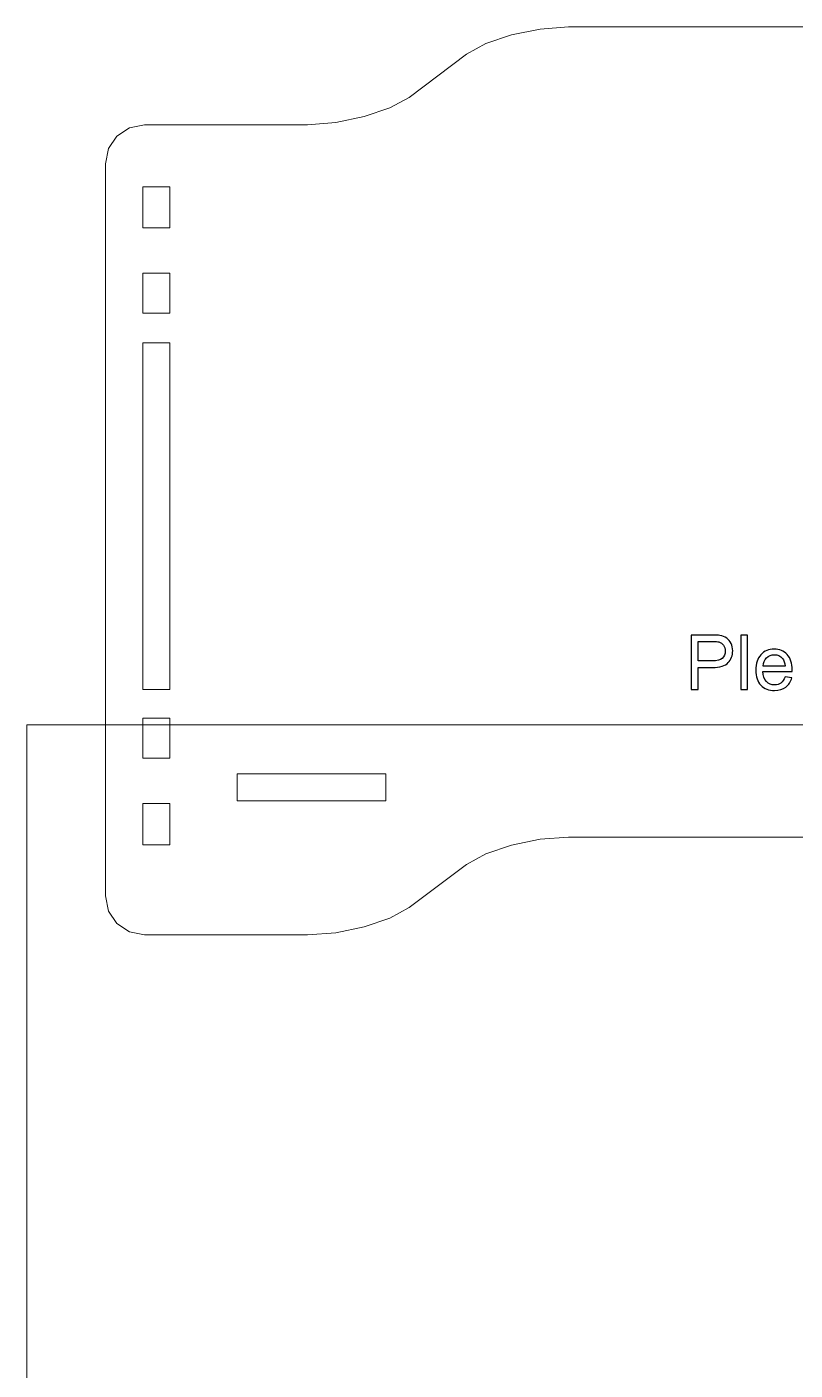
# Model space of a CAD drawing. Header units: centimetres. Extents: x -30.4 to 29.6, y -53.2 to 22.5.
# Drawn here: x -30.37 to -21.84, y -15.36 to -0.44 of the extents above; entities that cross this region are included whole.
import ezdxf
from ezdxf.lldxf.tags import DXFTag

# ---------------------------------------------------------------- set-up
doc = ezdxf.new("R2010")
doc.units = ezdxf.units.CM
doc.header["$MEASUREMENT"] = 0
doc.layers.add('table', color=7, linetype='Continuous')
tags = doc.linetypes.add('New Line2', pattern=[6.4, 0.1, -6.3]).pattern_tags.tags
tags[6:7] = [DXFTag(74, 4), DXFTag(75, 0), DXFTag(340, '0'), DXFTag(46, 1.0), DXFTag(50, 0.0), DXFTag(44, 0.0), DXFTag(45, 0.0)]
tags[4:5] = [DXFTag(74, 4), DXFTag(75, 0), DXFTag(340, '0'), DXFTag(46, 1.0), DXFTag(50, 0.0), DXFTag(44, 0.0), DXFTag(45, 0.0)]
tags = doc.linetypes.add('New Line3', pattern=[6.4, 0.1, -6.3]).pattern_tags.tags
tags[6:7] = [DXFTag(74, 4), DXFTag(75, 0), DXFTag(340, '0'), DXFTag(46, 1.0), DXFTag(50, 0.0), DXFTag(44, 0.0), DXFTag(45, 0.0)]
tags[4:5] = [DXFTag(74, 4), DXFTag(75, 0), DXFTag(340, '0'), DXFTag(46, 1.0), DXFTag(50, 0.0), DXFTag(44, 0.0), DXFTag(45, 0.0)]

msp = doc.modelspace()

# ---------------------------------------------------------------- linework, layer by layer
at = {"layer": 'table', "lineweight": 9}
for points in [[(-24.35734, -0.43931), (-24.35734, -0.43931), (-24.6704, -0.4634), (-24.6704, -0.4634), (-24.6704, -0.4634), (-24.6704, -0.4634), (-24.98769, -0.52888), (-24.98769, -0.52888), (-24.98769, -0.52888), (-24.98769, -0.52888), (-25.27242, -0.62544), (-25.27242, -0.62544), (-25.27242, -0.62544), (-25.27242, -0.62544), (-25.4867, -0.74316), (-25.4867, -0.74316)], [(-26.12476, -1.22194), (-26.12476, -1.22194), (-26.33941, -1.33985), (-26.33941, -1.33985), (-26.33941, -1.33985), (-26.33941, -1.33985), (-26.62378, -1.43641), (-26.62378, -1.43641), (-26.62378, -1.43641), (-26.62378, -1.43641), (-26.94106, -1.50152), (-26.94106, -1.50152), (-26.94106, -1.50152), (-26.94106, -1.50152), (-27.25393, -1.52561), (-27.25393, -1.52561)], [(-29.06476, -1.52561), (-29.06476, -1.52561), (-29.23361, -1.55983), (-29.23361, -1.55983), (-29.23361, -1.55983), (-29.23361, -1.55983), (-29.37174, -1.65345), (-29.37174, -1.65345), (-29.37174, -1.65345), (-29.37174, -1.65345), (-29.465, -1.79159), (-29.465, -1.79159), (-29.465, -1.79159), (-29.465, -1.79159), (-29.49921, -1.96025), (-29.49921, -1.96025)], [(-25.4867, -9.74194), (-25.4867, -9.74194), (-25.27242, -9.62404), (-25.27242, -9.62404), (-25.27242, -9.62404), (-25.27242, -9.62404), (-24.98769, -9.52747), (-24.98769, -9.52747), (-24.98769, -9.52747), (-24.98769, -9.52747), (-24.6704, -9.46217), (-24.6704, -9.46217), (-24.6704, -9.46217), (-24.6704, -9.46217), (-24.35734, -9.43808), (-24.35734, -9.43808)], [(-29.49921, -10.08994), (-29.49921, -10.08994), (-29.465, -10.25861), (-29.465, -10.25861), (-29.465, -10.25861), (-29.465, -10.25861), (-29.37174, -10.39674), (-29.37174, -10.39674), (-29.37174, -10.39674), (-29.37174, -10.39674), (-29.23361, -10.49018), (-29.23361, -10.49018), (-29.23361, -10.49018), (-29.23361, -10.49018), (-29.06476, -10.52439), (-29.06476, -10.52439)], [(-27.25393, -10.52439), (-27.25393, -10.52439), (-26.94106, -10.50048), (-26.94106, -10.50048), (-26.94106, -10.50048), (-26.94106, -10.50048), (-26.62378, -10.43519), (-26.62378, -10.43519), (-26.62378, -10.43519), (-26.62378, -10.43519), (-26.33941, -10.33862), (-26.33941, -10.33862), (-26.33941, -10.33862), (-26.33941, -10.33862), (-26.12476, -10.22053), (-26.12476, -10.22053)]]:
    msp.add_open_spline(points, degree=3, knots=[0, 0, 0, 0, 0.2, 0.2, 0.2, 0.2, 0.4, 0.4, 0.4, 0.4, 0.6, 0.6, 0.6, 0.6, 1, 1, 1, 1], dxfattribs=at)
for points in [[(-4.22683, -0.43931), (-4.22683, -0.43931), (-24.35734, -0.43931), (-24.35734, -0.43931)], [(-25.4867, -0.74335), (-25.4867, -0.74335), (-26.12476, -1.22194), (-26.12476, -1.22194)], [(-27.91425, -1.52561), (-27.91425, -1.52561), (-29.06476, -1.52561), (-29.06476, -1.52561)], [(-27.25393, -1.52561), (-27.25393, -1.52561), (-27.91425, -1.52561), (-27.91425, -1.52561)], [(-29.49921, -1.96025), (-29.49921, -1.96025), (-29.49921, -10.08994), (-29.49921, -10.08994)], [(-29.08242, -2.21647), (-29.08242, -2.21647), (-29.08242, -2.67245), (-29.08242, -2.67245)], [(-28.78242, -2.21647), (-28.78242, -2.21647), (-29.08242, -2.21647), (-29.08242, -2.21647)], [(-28.78242, -2.21647), (-28.78242, -2.21647), (-28.78242, -2.67245), (-28.78242, -2.67245)], [(-29.08242, -2.67245), (-29.08242, -2.67245), (-28.78242, -2.67245), (-28.78242, -2.67245)], [(-28.78242, -2.67245), (-28.78242, -2.67245), (-28.78242, -2.67245), (-28.78242, -2.67245)], [(-29.08242, -3.17421), (-29.08242, -3.17421), (-29.08242, -3.61934), (-29.08242, -3.61934)], [(-28.78242, -3.17421), (-28.78242, -3.17421), (-29.08242, -3.17421), (-29.08242, -3.17421)], [(-28.78242, -3.17421), (-28.78242, -3.17421), (-28.78242, -3.61934), (-28.78242, -3.61934)], [(-29.08242, -3.61934), (-29.08242, -3.61934), (-28.78242, -3.61934), (-28.78242, -3.61934)], [(-28.78242, -3.61934), (-28.78242, -3.61934), (-28.78242, -3.61934), (-28.78242, -3.61934)], [(-29.08242, -3.94766), (-29.08242, -3.94766), (-29.08242, -7.7996), (-29.08242, -7.7996)], [(-28.78242, -3.94766), (-28.78242, -3.94766), (-29.08242, -3.94766), (-29.08242, -3.94766)], [(-28.78242, -3.94766), (-28.78242, -3.94766), (-28.78242, -7.7996), (-28.78242, -7.7996)], [(-28.78242, -7.7996), (-28.78242, -7.7996), (-29.08242, -7.7996), (-29.08242, -7.7996)], [(-28.78242, -7.7996), (-28.78242, -7.7996), (-28.78242, -7.7996), (-28.78242, -7.7996)], [(-29.08242, -8.56182), (-29.08242, -8.56182), (-29.08242, -8.11633), (-29.08242, -8.11633)], [(-29.08242, -8.11633), (-29.08242, -8.11633), (-28.78242, -8.11633), (-28.78242, -8.11633)], [(-28.78242, -8.56182), (-28.78242, -8.56182), (-28.78242, -8.11633), (-28.78242, -8.11633)], [(-28.78242, -8.11633), (-28.78242, -8.11633), (-28.78242, -8.11633), (-28.78242, -8.11633)], [(-28.78242, -8.56182), (-28.78242, -8.56182), (-29.08242, -8.56182), (-29.08242, -8.56182)], [(-26.38429, -8.73503), (-26.38429, -8.73503), (-28.03547, -8.73503), (-28.03547, -8.73503)], [(-28.03547, -9.03503), (-28.03547, -9.03503), (-28.03547, -8.73503), (-28.03547, -8.73503)], [(-26.38429, -8.73503), (-26.38429, -8.73503), (-26.38429, -9.03503), (-26.38429, -9.03503)], [(-29.08242, -9.06598), (-29.08242, -9.06598), (-29.08242, -9.52232), (-29.08242, -9.52232)], [(-29.08242, -9.06598), (-29.08242, -9.06598), (-28.78242, -9.06598), (-28.78242, -9.06598)], [(-28.78242, -9.06598), (-28.78242, -9.06598), (-28.78242, -9.52232), (-28.78242, -9.52232)], [(-26.38429, -9.03503), (-26.38429, -9.03503), (-28.03547, -9.03503), (-28.03547, -9.03503)], [(-28.03547, -9.03503), (-28.03547, -9.03503), (-28.03547, -9.03503), (-28.03547, -9.03503)], [(-28.78242, -9.52232), (-28.78242, -9.52232), (-29.08242, -9.52232), (-29.08242, -9.52232)], [(-28.78242, -9.52232), (-28.78242, -9.52232), (-28.78242, -9.52232), (-28.78242, -9.52232)], [(-24.35734, -9.43808), (-24.35734, -9.43808), (-4.22683, -9.43808), (-4.22683, -9.43808)], [(-26.12476, -10.22053), (-26.12476, -10.22053), (-25.4867, -9.74194), (-25.4867, -9.74194)], [(-29.06476, -10.52439), (-29.06476, -10.52439), (-27.25393, -10.52439), (-27.25393, -10.52439)]]:
    msp.add_open_spline(points, degree=3, dxfattribs=at)
at = {"layer": 'table', "color": 250}
for points, knots in [([(-22.99403, -7.79944), (-22.99403, -7.79944), (-22.99403, -7.19337), (-22.99403, -7.19337), (-22.99403, -7.19337), (-22.99403, -7.19337), (-22.76543, -7.19337), (-22.76543, -7.19337), (-22.76543, -7.19337), (-22.72521, -7.19337), (-22.69445, -7.19535), (-22.67328, -7.19916), (-22.67328, -7.19916), (-22.64351, -7.2041), (-22.61853, -7.21355), (-22.59835, -7.22752), (-22.59835, -7.22752), (-22.57832, -7.24135), (-22.56209, -7.26096), (-22.54981, -7.28594), (-22.54981, -7.28594), (-22.53754, -7.31106), (-22.53147, -7.33857), (-22.53147, -7.36863), (-22.53147, -7.36863), (-22.53147, -7.42014), (-22.54784, -7.46388), (-22.58057, -7.49958), (-22.58057, -7.49958), (-22.61345, -7.53514), (-22.67272, -7.55306), (-22.75837, -7.55306), (-22.75837, -7.55306), (-22.75837, -7.55306), (-22.91388, -7.55306), (-22.91388, -7.55306), (-22.91388, -7.55306), (-22.91388, -7.55306), (-22.91388, -7.79944), (-22.91388, -7.79944), (-22.91388, -7.79944), (-22.91388, -7.79944), (-22.99403, -7.79944), (-22.99403, -7.79944)], [0, 0, 0, 0, 0.08333333, 0.08333333, 0.08333333, 0.08333333, 0.16666667, 0.16666667, 0.16666667, 0.16666667, 0.25, 0.25, 0.25, 0.25, 0.33333333, 0.33333333, 0.33333333, 0.33333333, 0.41666667, 0.41666667, 0.41666667, 0.41666667, 0.5, 0.5, 0.5, 0.5, 0.58333333, 0.58333333, 0.58333333, 0.58333333, 0.66666667, 0.66666667, 0.66666667, 0.66666667, 0.75, 0.75, 0.75, 0.75, 0.83333333, 0.83333333, 0.83333333, 0.83333333, 1, 1, 1, 1]), ([(-22.91388, -7.48152), (-22.91388, -7.48152), (-22.7571, -7.48152), (-22.7571, -7.48152), (-22.7571, -7.48152), (-22.70531, -7.48152), (-22.66849, -7.47192), (-22.64675, -7.45259), (-22.64675, -7.45259), (-22.62502, -7.43326), (-22.61416, -7.40617), (-22.61416, -7.37117), (-22.61416, -7.37117), (-22.61416, -7.34577), (-22.62051, -7.32404), (-22.63335, -7.30598), (-22.63335, -7.30598), (-22.64619, -7.28792), (-22.66298, -7.27606), (-22.68401, -7.27028), (-22.68401, -7.27028), (-22.69755, -7.26675), (-22.72239, -7.26492), (-22.7588, -7.26492), (-22.7588, -7.26492), (-22.7588, -7.26492), (-22.91388, -7.26492), (-22.91388, -7.26492), (-22.91388, -7.26492), (-22.91388, -7.26492), (-22.91388, -7.48152), (-22.91388, -7.48152)], [0, 0, 0, 0, 0.11111111, 0.11111111, 0.11111111, 0.11111111, 0.22222222, 0.22222222, 0.22222222, 0.22222222, 0.33333333, 0.33333333, 0.33333333, 0.33333333, 0.44444444, 0.44444444, 0.44444444, 0.44444444, 0.55555556, 0.55555556, 0.55555556, 0.55555556, 0.66666667, 0.66666667, 0.66666667, 0.66666667, 0.77777778, 0.77777778, 0.77777778, 0.77777778, 1, 1, 1, 1]), ([(-22.44045, -7.79944), (-22.44045, -7.79944), (-22.44045, -7.19337), (-22.44045, -7.19337), (-22.44045, -7.19337), (-22.44045, -7.19337), (-22.36609, -7.19337), (-22.36609, -7.19337), (-22.36609, -7.19337), (-22.36609, -7.19337), (-22.36609, -7.79944), (-22.36609, -7.79944), (-22.36609, -7.79944), (-22.36609, -7.79944), (-22.44045, -7.79944), (-22.44045, -7.79944)], [0, 0, 0, 0, 0.2, 0.2, 0.2, 0.2, 0.4, 0.4, 0.4, 0.4, 0.6, 0.6, 0.6, 0.6, 1, 1, 1, 1]), ([(-21.95024, -7.65805), (-21.95024, -7.65805), (-21.87333, -7.6675), (-21.87333, -7.6675), (-21.87333, -7.6675), (-21.88547, -7.71252), (-21.9079, -7.74737), (-21.94064, -7.77221), (-21.94064, -7.77221), (-21.97352, -7.7969), (-22.01543, -7.80932), (-22.06637, -7.80932), (-22.06637, -7.80932), (-22.13058, -7.80932), (-22.18152, -7.78956), (-22.21905, -7.75005), (-22.21905, -7.75005), (-22.25673, -7.71054), (-22.2755, -7.65508), (-22.2755, -7.58368), (-22.2755, -7.58368), (-22.2755, -7.50974), (-22.25645, -7.45245), (-22.21849, -7.41167), (-22.21849, -7.41167), (-22.18039, -7.37089), (-22.13114, -7.35043), (-22.07046, -7.35043), (-22.07046, -7.35043), (-22.01176, -7.35043), (-21.96378, -7.37047), (-21.92667, -7.4104), (-21.92667, -7.4104), (-21.88942, -7.45033), (-21.87079, -7.50664), (-21.87079, -7.57903), (-21.87079, -7.57903), (-21.87079, -7.58354), (-21.87093, -7.59017), (-21.87122, -7.59892), (-21.87122, -7.59892), (-21.87122, -7.59892), (-22.19859, -7.59892), (-22.19859, -7.59892), (-22.19859, -7.59892), (-22.19591, -7.64718), (-22.18222, -7.68415), (-22.15767, -7.70969), (-22.15767, -7.70969), (-22.13312, -7.73538), (-22.10264, -7.74822), (-22.06595, -7.74822), (-22.06595, -7.74822), (-22.03871, -7.74822), (-22.01543, -7.74102), (-21.9961, -7.72663), (-21.9961, -7.72663), (-21.97677, -7.71238), (-21.96153, -7.68952), (-21.95024, -7.65805)], [0, 0, 0, 0, 0.0625, 0.0625, 0.0625, 0.0625, 0.125, 0.125, 0.125, 0.125, 0.1875, 0.1875, 0.1875, 0.1875, 0.25, 0.25, 0.25, 0.25, 0.3125, 0.3125, 0.3125, 0.3125, 0.375, 0.375, 0.375, 0.375, 0.4375, 0.4375, 0.4375, 0.4375, 0.5, 0.5, 0.5, 0.5, 0.5625, 0.5625, 0.5625, 0.5625, 0.625, 0.625, 0.625, 0.625, 0.6875, 0.6875, 0.6875, 0.6875, 0.75, 0.75, 0.75, 0.75, 0.8125, 0.8125, 0.8125, 0.8125, 0.875, 0.875, 0.875, 0.875, 1, 1, 1, 1]), ([(-22.1945, -7.53768), (-22.1945, -7.53768), (-21.94939, -7.53768), (-21.94939, -7.53768), (-21.94939, -7.53768), (-21.95264, -7.50085), (-21.96209, -7.47305), (-21.97747, -7.45471), (-21.97747, -7.45471), (-22.00118, -7.42606), (-22.03194, -7.41167), (-22.06962, -7.41167), (-22.06962, -7.41167), (-22.10376, -7.41167), (-22.13255, -7.4231), (-22.15583, -7.44596), (-22.15583, -7.44596), (-22.17912, -7.46882), (-22.19196, -7.49944), (-22.1945, -7.53768)], [0, 0, 0, 0, 0.16666667, 0.16666667, 0.16666667, 0.16666667, 0.33333333, 0.33333333, 0.33333333, 0.33333333, 0.5, 0.5, 0.5, 0.5, 0.66666667, 0.66666667, 0.66666667, 0.66666667, 1, 1, 1, 1])]:
    msp.add_open_spline(points, degree=3, knots=knots, dxfattribs=at)
at = {"layer": 'table', "color": 2, "linetype": 'New Line2', "lineweight": 5}
msp.add_open_spline([(29.6278, -8.19247), (29.6278, -8.19247), (-30.37219, -8.19247), (-30.37219, -8.19247)], degree=3, dxfattribs=at)
at = {"layer": 'table', "color": 2, "linetype": 'New Line3', "lineweight": 5}
msp.add_open_spline([(-30.37219, -8.19247), (-30.37219, -8.19247), (-30.37219, -53.19246), (-30.37219, -53.19246)], degree=3, dxfattribs=at)

doc.saveas('drawing.dxf')
